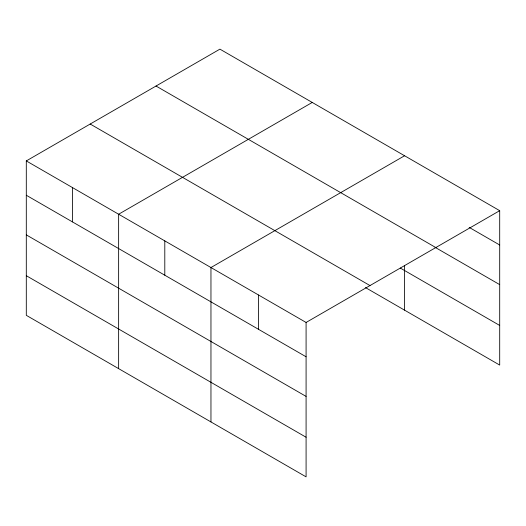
<?xml version="1.0" encoding="UTF-8"?>
<svg xmlns="http://www.w3.org/2000/svg" width="526" height="526" viewBox="0 0 526 526"><rect width="100%" height="100%" fill="white"/><g stroke="black" fill="none" stroke-linecap="round" stroke-linejoin="round"><path stroke-width="0.79" d="M306.086 396.407L306.086 322.458L26.3 160.923L26.3 315.324L306.086 476.858L306.086 396.407L26.3 234.872M365.511 287.604L499.7 365.077L499.7 210.676L219.914 49.142L26.3 160.923M312.24 102.445L118.633 214.227L118.633 368.634M404.573 155.755L210.959 267.537L210.959 421.937M306.086 322.458L499.7 210.676M469.172 227.377L499.7 244.998M156.018 86.027L435.811 247.562M435.101 247.332L499.7 284.625M400.312 268.069L499.7 325.449M90.189 124.031L369.982 285.565M26.3 195.251L306.086 356.779M26.3 275.703L306.086 437.231M404.573 265.63L404.573 310.156M258.522 294.994L258.522 329.322M164.796 240.882L164.796 275.21M72.463 187.578L72.463 221.9"/></g></svg>
